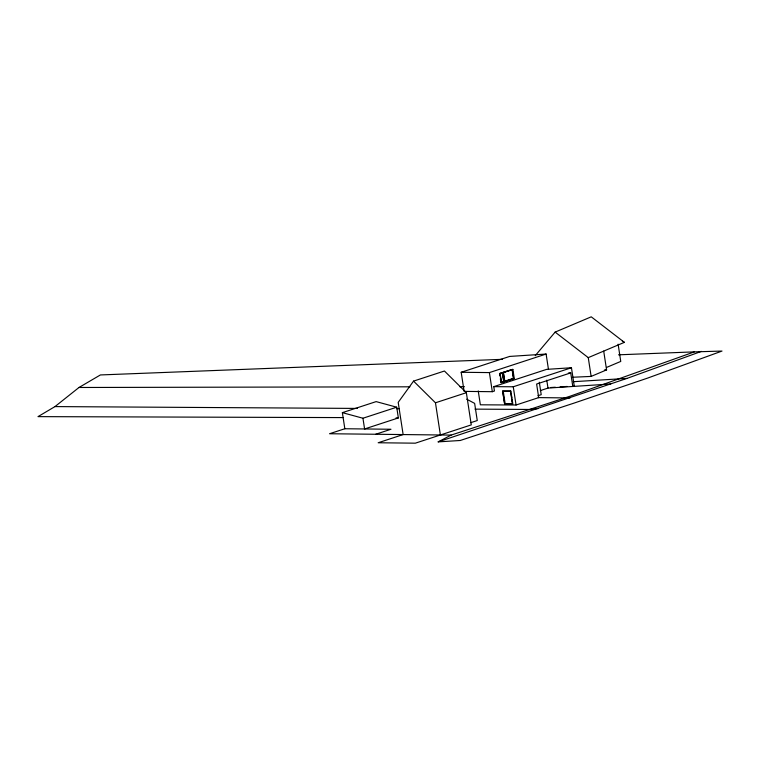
<?xml version="1.0" encoding="UTF-8"?>
<svg xmlns="http://www.w3.org/2000/svg" width="760" height="760" viewBox="0 0 760 760"><rect width="100%" height="100%" fill="white"/><g stroke="black" fill="none" stroke-linecap="round" stroke-linejoin="round"><path stroke-width="1.14" d="M413.544 381.111L398.202 402.373L403.132 434.568L378.176 442.757L415.34 443.175L471.276 424.887L466.355 392.692L444.438 371.013L413.544 381.111L435.461 402.791L440.391 434.986M535.239 355.661L555.133 332.11L591.242 316.825L624.378 342.351L588.259 357.637L555.133 332.11M342.998 417.591L38 416.632L54.976 406.59L78.993 387.486L100.405 374.946L502.312 359.328M438.178 441.883L451.117 435.1L570.389 396.112L694.374 351.87L722 351.063L647.739 378.052L574.142 403.075L460.247 440.486L438.178 441.883L627.028 378.394L701.328 351.395M606.613 367.412L620.758 361.427L618.117 344.185M572.936 377.235L591.137 376.418L606.575 369.882L603.706 351.101M502.654 391.048L504.659 404.139L502.654 391.048L510.853 390.991M504.659 404.139L512.857 404.082L504.992 404.035M568.356 373.046L570.722 372.894L572.803 386.469L574.246 385.994L571.453 367.745L546.639 369.369L493.772 386.65L494.437 391.001L492.318 391.695L464.113 391.381L461.187 372.276L509.666 356.43L546.117 354.046L548.425 369.16M342.37 412.651L376.143 401.612L396.71 407.198L398.354 417.924L364.591 428.963L362.947 418.237L342.37 412.651L344.831 428.744L329.545 433.741L451.117 435.1M461.187 372.276L489.392 372.59L546.117 354.046M362.947 418.237L396.71 407.198M511.119 369.778L499.519 373.568L512.886 369.417L514.273 378.537L501.553 382.698L500.156 373.578M435.461 402.791L466.355 392.692M501.211 382.033L503.642 381.244L502.417 373.188L499.975 373.986L501.039 380.883M501.068 382.365L503.87 381.444L502.559 372.865L499.747 373.777L500.08 375.924M500.916 382.698L514.273 378.537M493.772 386.65L513.266 386.773L571.453 367.745M375.687 434.264L390.972 429.257L344.831 428.744M570.722 372.894L536.626 384.037L538.697 397.613L516.059 405.013L480.358 404.805L478.23 390.906M540.312 390.592L547.989 388.084L610.736 383.99M537.938 395.751L541.215 394.677L539.315 382.233M470.753 422.674L477.261 420.546L474.639 403.38L466.697 399.19M538.27 408.538L529.549 409.459L474.971 409.127M573.173 381.71L627.028 378.394M550.62 387.534L555.341 387.229M560.072 386.916L567.159 386.45M604.409 369.977L606.575 369.882M618.497 354.815L694.374 351.87M78.993 387.486L409.916 386.812M459.733 386.716L464.483 386.707M54.976 406.59L357.513 408.424M396.673 408.661L399.038 408.671M512.886 369.417L512.25 369.408L513.646 378.537M538.251 397.603L570.038 397.964M396.036 417.905L398.354 417.924M622.336 341.24L624.378 342.351M588.259 357.637L591.137 376.418M546.772 380.171L547.989 388.084M513.266 386.773L516.059 405.013M511.518 395.352L511.85 397.537M512.183 399.712L512.686 402.99M510.52 391.096L512.525 404.187M503.225 372.362L504.668 381.748M502.702 372.533L504.146 381.919M500.412 378.072L500.897 381.292M500.394 379.278L500.745 381.558M489.392 372.59L492.318 391.695M512.107 369.74L503.462 372.571L504.773 381.149L513.418 378.328L512.107 369.74M510.692 391.257L503.234 391.21L505.153 403.769L512.611 403.807L510.692 391.257"/></g></svg>
